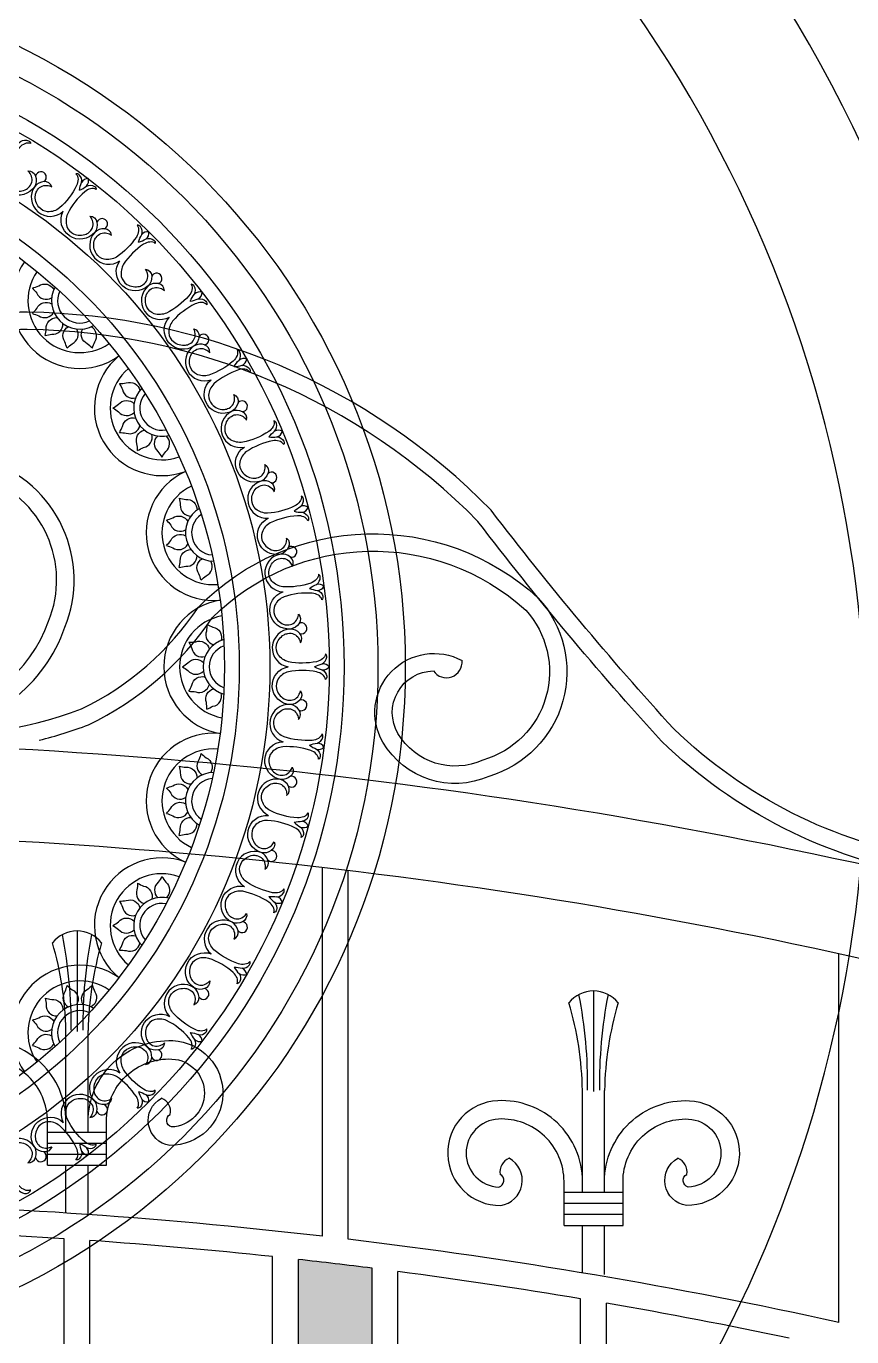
# Model space of a CAD drawing. Header units: inches. Extents: x 13054 to 48691, y 5623 to 20391.
# Drawn here: x 48412.18 to 48426.5, y 18839.18 to 18861.93 of the extents above; entities that cross this region are included whole.
import ezdxf

# ---------------------------------------------------------------- set-up
doc = ezdxf.new("R2010")
doc.units = ezdxf.units.IN
doc.header["$MEASUREMENT"] = 0

msp = doc.modelspace()

# ---------------------------------------------------------------- hatches: boundary and pattern name
at = {"ltscale": 5}
h = msp.add_hatch(dxfattribs=at)
h.set_pattern_fill('AR-CONC', color=251, scale=0.159981, style=0)
h.set_pattern_definition([(130, (50577.7649, 18789.7504), (-1.1474784, -0.10039135), [0.1199856, -1.3198414]), (185, (50577.7649, 18789.7504), (0.22197546, 1.2033628), [0.09598847, -1.0558731]), (79.5486, (50577.6693, 18789.742), (-0.9255038, 1.1029707), [0.10197205, -1.1216926]), (133.8158, (50577.7649, 18790.0704), (-1.7073805, -0.2647986), [0.1799784, -1.9797621]), (83.3644, (50577.6226, 18790.0483), (-1.4952806, 1.5584013), [0.1529581, -1.6825386]), (188.8158, (50577.7649, 18790.0704), (-1.4952794, 1.5584025), [0.1439827, -1.5838097]), (159, (50577.6049, 18789.9904), (-0.95493653, -0.64411282), [0.1199856, -1.3198414]), (214, (50577.6049, 18789.9904), (-0.38925776, 1.1601007), [0.09598847, -1.0558731]), (108.5486, (50577.5253, 18789.9367), (-1.3441947, 0.5159868), [0.10197205, -1.1216926]), (142.5, (50577.7649, 18789.7504), (-0.01945343, 0.53256617), [0, -1.04307466, 0, -1.0718712, 0, -1.05987264]), (172.5, (50577.7649, 18789.7504), (-0.42086069, 0.63098292), [0, -0.61112656, 0, -1.01907754, 0, -0.40395146]), (212.5, (50578.12166, 18789.7504), (-0.854013275, -0.03608346), [0, -0.39995194, 0, -1.24785005, 0, -1.65580103]), (222.5, (50578.28164, 18789.7504), (-0.93298576, 0.16014873), [0, -0.51993752, 0, -0.82870042, 0, -1.1758587])])
h.paths.add_polyline_path([(48418.185, 18840.374, 0.003598), (48416.905, 18840.526), (48416.905, 18809.336), (48418.185, 18809.336)])

# ---------------------------------------------------------------- linework, layer by layer
for p, q in [((48417.321, 18840.929), (48417.321, 18847.329)), ((48417.769, 18840.877), (48417.769, 18847.276)), ((48426.28, 18839.433), (48426.28, 18845.832)), ((48412.874, 18841.332), (48412.874, 18842.16)), ((48413.258, 18841.306), (48413.258, 18842.16)), ((48412.842, 18824.203), (48412.842, 18840.885)), ((48413.29, 18824.344), (48413.29, 18840.855)), ((48416.457, 18809.336), (48416.457, 18840.575)), ((48416.905, 18809.336), (48416.905, 18840.526)), ((48418.185, 18809.336), (48418.185, 18840.374)), ((48418.633, 18809.336), (48418.633, 18840.316)), ((48421.801, 18824.203), (48421.801, 18839.843)), ((48422.248, 18824.344), (48422.248, 18839.767))]:
    msp.add_line(p, q, dxfattribs=at)
at = {"color": 250, "ltscale": 5}
for p, q in [((48413.066, 18846.23), (48413.066, 18844.483)), ((48422.024, 18845.187), (48422.024, 18843.441)), ((48412.874, 18842.736), (48412.874, 18844.498)), ((48413.258, 18842.736), (48413.258, 18844.498)), ((48421.833, 18841.694), (48421.833, 18843.456)), ((48422.216, 18841.694), (48422.216, 18843.456)), ((48412.554, 18842.736), (48413.578, 18842.736)), ((48412.554, 18842.544), (48413.578, 18842.544)), ((48412.554, 18842.352), (48413.578, 18842.352)), ((48412.554, 18842.16), (48413.578, 18842.16)), ((48421.513, 18841.694), (48422.536, 18841.694)), ((48421.513, 18841.502), (48422.536, 18841.502)), ((48421.513, 18841.31), (48422.536, 18841.31)), ((48421.513, 18841.118), (48422.536, 18841.118)), ((48421.833, 18840.29), (48421.833, 18841.118)), ((48422.216, 18840.264), (48422.216, 18841.118))]:
    msp.add_line(p, q, dxfattribs=at)
at = {"transparency": 33554483}
for points in [[(48411.973, 18859.842, 0.053749), (48412.085, 18859.929, -0.252981), (48412.223, 18859.943, -0.243709), (48412.261, 18859.895, 0.209734), (48412.161, 18859.893, 0.114208), (48412.068, 18859.829, 0.098003), (48411.822, 18859.405, 0.174826), (48411.839, 18859.19, 0.191904), (48411.97, 18859.081, 0.203017), (48412.19, 18859.105, 0.092347), (48412.242, 18859.152, 0.324991), (48412.265, 18859.354, 0.116619), (48412.212, 18859.421, -0.358907), (48412.347, 18859.332, -0.215571), (48412.332, 18859.152, -0.901224), (48411.744, 18859.445)], [(48413.107, 18859.084, -0.053749), (48413.145, 18859.221, 0.252981), (48413.105, 18859.354, 0.243709), (48413.045, 18859.37, -0.209734), (48413.083, 18859.277, -0.114208), (48413.058, 18859.167, -0.098003), (48412.761, 18858.777, -0.174826), (48412.556, 18858.711, -0.191904), (48412.405, 18858.79, -0.203017), (48412.343, 18859.002, -0.092347), (48412.366, 18859.069, -0.324991), (48412.544, 18859.167, -0.116619), (48412.627, 18859.144, 0.358907), (48412.493, 18859.234, 0.215571), (48412.332, 18859.152, 0.901224), (48412.828, 18858.721)], [(48413.107, 18859.084, 0.053749), (48413.229, 18859.156, -0.252981), (48413.368, 18859.152, -0.243709), (48413.399, 18859.099, 0.209734), (48413.3, 18859.111, 0.114208), (48413.199, 18859.059, 0.098003), (48412.9, 18858.671, 0.174826), (48412.889, 18858.456, 0.191904), (48413.005, 18858.33, 0.203017), (48413.226, 18858.325, 0.092347), (48413.284, 18858.365, 0.324991), (48413.332, 18858.562, 0.116619), (48413.289, 18858.636, -0.358907), (48413.411, 18858.53, -0.215571), (48413.373, 18858.354, -0.901224), (48412.828, 18858.721)], [(48414.132, 18858.185, -0.053749), (48414.188, 18858.315, 0.252981), (48414.166, 18858.453, 0.243709), (48414.109, 18858.477, -0.209734), (48414.133, 18858.38, -0.114208), (48414.095, 18858.273, -0.098003), (48413.75, 18857.926, -0.174826), (48413.537, 18857.887, -0.191904), (48413.398, 18857.985, -0.203017), (48413.364, 18858.204, -0.092347), (48413.396, 18858.266, -0.324991), (48413.585, 18858.34, -0.116619), (48413.664, 18858.307, 0.358907), (48413.543, 18858.414, 0.215571), (48413.373, 18858.354, 0.901224), (48413.808, 18857.861)], [(48414.132, 18858.185, 0.053749), (48414.263, 18858.241, -0.252981), (48414.4, 18858.219, -0.243709), (48414.424, 18858.162, 0.209734), (48414.327, 18858.186, 0.114208), (48414.22, 18858.148, 0.098003), (48413.873, 18857.802, 0.174826), (48413.834, 18857.59, 0.191904), (48413.932, 18857.451, 0.203017), (48414.151, 18857.417, 0.092347), (48414.213, 18857.449, 0.324991), (48414.287, 18857.638, 0.116619), (48414.254, 18857.717, -0.358907), (48414.361, 18857.596, -0.215571), (48414.301, 18857.426, -0.901224), (48413.808, 18857.861)], [(48412.291, 18857.386, 0.030343), (48412.401, 18857.425, -0.448404), (48412.663, 18857.363, -0.448404)], [(48412.291, 18857.386, -0.030343), (48412.367, 18857.296, 0.448404), (48412.624, 18857.219, 0.448404)], [(48415.031, 18857.16, -0.053749), (48415.103, 18857.282, 0.252981), (48415.1, 18857.421, 0.243709), (48415.046, 18857.452, -0.209734), (48415.058, 18857.353, -0.114208), (48415.006, 18857.252, -0.098003), (48414.618, 18856.953, -0.174826), (48414.403, 18856.942, -0.191904), (48414.277, 18857.057, -0.203017), (48414.272, 18857.279, -0.092347), (48414.312, 18857.336, -0.324991), (48414.509, 18857.385, -0.116619), (48414.583, 18857.341, 0.358907), (48414.477, 18857.464, 0.215571), (48414.301, 18857.426, 0.901224), (48414.668, 18856.881)], [(48412.291, 18856.945, 0.030343), (48412.367, 18857.035, -0.448404), (48412.624, 18857.112, -0.448404)], [(48415.031, 18857.16, 0.053749), (48415.168, 18857.198, -0.252981), (48415.301, 18857.158, -0.243709), (48415.318, 18857.098, 0.209734), (48415.225, 18857.136, 0.114208), (48415.114, 18857.111, 0.098003), (48414.724, 18856.814, 0.174826), (48414.658, 18856.609, 0.191904), (48414.737, 18856.458, 0.203017), (48414.95, 18856.396, 0.092347), (48415.016, 18856.419, 0.324991), (48415.114, 18856.597, 0.116619), (48415.091, 18856.68, -0.358907), (48415.182, 18856.546, -0.215571), (48415.099, 18856.385, -0.901224), (48414.668, 18856.881)], [(48412.291, 18856.945, -0.030343), (48412.401, 18856.906, 0.448404), (48412.663, 18856.968, 0.448404)], [(48412.511, 18856.564, 0.030343), (48412.532, 18856.679, -0.448404), (48412.717, 18856.875, -0.448404)], [(48412.511, 18856.564, -0.030343), (48412.626, 18856.585, 0.448404), (48412.822, 18856.769, 0.448404)], [(48412.892, 18856.344, 0.030343), (48412.853, 18856.454, -0.448404), (48412.915, 18856.716, -0.448404)], [(48412.892, 18856.344, -0.030343), (48412.982, 18856.42, 0.448404), (48413.059, 18856.677, 0.448404)], [(48413.333, 18856.344, 0.030343), (48413.244, 18856.42, -0.448404), (48413.166, 18856.677, -0.448404)], [(48413.333, 18856.344, -0.030343), (48413.372, 18856.454, 0.448404), (48413.31, 18856.716, 0.448404)], [(48415.789, 18856.026, -0.053749), (48415.876, 18856.137, 0.252981), (48415.891, 18856.276, 0.243709), (48415.842, 18856.314, -0.209734), (48415.841, 18856.214, -0.114208), (48415.776, 18856.121, -0.098003), (48415.352, 18855.875, -0.174826), (48415.137, 18855.892, -0.191904), (48415.028, 18856.023, -0.203017), (48415.052, 18856.243, -0.092347), (48415.099, 18856.295, -0.324991), (48415.301, 18856.317, -0.116619), (48415.368, 18856.265, 0.358907), (48415.279, 18856.4, 0.215571), (48415.099, 18856.385, 0.901224), (48415.392, 18855.797)], [(48415.789, 18856.026, 0.053749), (48415.929, 18856.046, -0.252981), (48416.056, 18855.989, -0.243709), (48416.065, 18855.928, 0.209734), (48415.977, 18855.977, 0.114208), (48415.865, 18855.967, 0.098003), (48415.44, 18855.723, 0.174826), (48415.347, 18855.528, 0.191904), (48415.406, 18855.369, 0.203017), (48415.608, 18855.279, 0.092347), (48415.677, 18855.294, 0.324991), (48415.797, 18855.457, 0.116619), (48415.785, 18855.542, -0.358907), (48415.858, 18855.397, -0.215571), (48415.755, 18855.249, -0.901224), (48415.392, 18855.797)], [(48413.803, 18855.73, 0.030343), (48413.92, 18855.74, -0.448404), (48414.157, 18855.612, -0.448404)], [(48413.803, 18855.73, -0.030343), (48413.854, 18855.624, 0.448404), (48414.082, 18855.483, 0.448404)], [(48413.689, 18855.305, 0.030343), (48413.786, 18855.371, -0.448404), (48414.055, 18855.379, -0.448404)], [(48413.689, 18855.305, -0.030343), (48413.786, 18855.238, 0.448404), (48414.055, 18855.23, 0.448404)], [(48413.803, 18854.88, 0.030343), (48413.854, 18854.986, -0.448404), (48414.082, 18855.127, -0.448404)], [(48416.392, 18854.803, -0.053749), (48416.493, 18854.902, 0.252981), (48416.525, 18855.037, 0.243709), (48416.482, 18855.082, -0.209734), (48416.468, 18854.982, -0.114208), (48416.391, 18854.899, -0.098003), (48415.939, 18854.71, -0.174826), (48415.728, 18854.755, -0.191904), (48415.637, 18854.899, -0.203017), (48415.69, 18855.114, -0.092347), (48415.743, 18855.16, -0.324991), (48415.946, 18855.156, -0.116619), (48416.006, 18855.094, 0.358907), (48415.935, 18855.24, 0.215571), (48415.755, 18855.249, 0.901224), (48415.969, 18854.628)], [(48413.803, 18854.88, -0.030343), (48413.92, 18854.87, 0.448404), (48414.157, 18854.998, 0.448404)], [(48414.115, 18854.568, 0.030343), (48414.106, 18854.685, -0.448404), (48414.233, 18854.922, -0.448404)], [(48414.115, 18854.568, -0.030343), (48414.221, 18854.619, 0.448404), (48414.362, 18854.847, 0.448404)], [(48414.54, 18854.454, 0.030343), (48414.474, 18854.551, -0.448404), (48414.466, 18854.819, -0.448404)], [(48414.54, 18854.454, -0.030343), (48414.607, 18854.551, 0.448404), (48414.615, 18854.819, 0.448404)], [(48416.392, 18854.803, 0.053749), (48416.534, 18854.804, -0.252981), (48416.652, 18854.732, -0.243709), (48416.653, 18854.669, 0.209734), (48416.572, 18854.73, 0.114208), (48416.459, 18854.735, 0.098003), (48416.006, 18854.549, 0.174826), (48415.889, 18854.367, 0.191904), (48415.926, 18854.201, 0.203017), (48416.115, 18854.086, 0.092347), (48416.185, 18854.092, 0.324991), (48416.326, 18854.238, 0.116619), (48416.325, 18854.324, -0.358907), (48416.378, 18854.171, -0.215571), (48416.257, 18854.037, -0.901224), (48415.969, 18854.628)], [(48416.831, 18853.512, -0.053749), (48416.944, 18853.597, 0.252981), (48416.993, 18853.726, 0.243709), (48416.956, 18853.776, -0.209734), (48416.929, 18853.68, -0.114208), (48416.842, 18853.607, -0.098003), (48416.37, 18853.478, -0.174826), (48416.166, 18853.551, -0.191904), (48416.095, 18853.706, -0.203017), (48416.175, 18853.912, -0.092347), (48416.233, 18853.95, -0.324991), (48416.434, 18853.92, -0.116619), (48416.486, 18853.851, 0.358907), (48416.435, 18854.005, 0.215571), (48416.257, 18854.037, 0.901224), (48416.388, 18853.393)], [(48414.836, 18853.74, 0.030343), (48414.951, 18853.719, -0.448404), (48415.147, 18853.534, -0.448404)], [(48414.836, 18853.74, -0.030343), (48414.857, 18853.625, 0.448404), (48415.042, 18853.429, 0.448404)], [(48416.831, 18853.512, 0.053749), (48416.971, 18853.495, -0.252981), (48417.079, 18853.407, -0.243709), (48417.071, 18853.345, 0.209734), (48417, 18853.415, 0.114208), (48416.888, 18853.435, 0.098003), (48416.415, 18853.31, 0.174826), (48416.275, 18853.145, 0.191904), (48416.29, 18852.976, 0.203017), (48416.463, 18852.837, 0.092347), (48416.533, 18852.833, 0.324991), (48416.691, 18852.96, 0.116619), (48416.702, 18853.046, -0.358907), (48416.734, 18852.887, -0.215571), (48416.597, 18852.77, -0.901224), (48416.388, 18853.393)], [(48414.616, 18853.359, 0.030343), (48414.726, 18853.398, -0.448404), (48414.988, 18853.336, -0.448404)], [(48414.616, 18853.359, -0.030343), (48414.692, 18853.269, 0.448404), (48414.949, 18853.192, 0.448404)], [(48414.616, 18852.918, 0.030343), (48414.692, 18853.007, -0.448404), (48414.949, 18853.085, -0.448404)], [(48414.616, 18852.918, -0.030343), (48414.726, 18852.879, 0.448404), (48414.988, 18852.941, 0.448404)], [(48414.836, 18852.537, 0.030343), (48414.857, 18852.652, -0.448404), (48415.042, 18852.848, -0.448404)], [(48417.097, 18852.174, -0.053749), (48417.22, 18852.244, 0.252981), (48417.286, 18852.366, 0.243709), (48417.255, 18852.42, -0.209734), (48417.216, 18852.328, -0.114208), (48417.121, 18852.267, -0.098003), (48416.635, 18852.201, -0.174826), (48416.443, 18852.3, -0.191904), (48416.392, 18852.462, -0.203017), (48416.498, 18852.656, -0.092347), (48416.562, 18852.687, -0.324991), (48416.757, 18852.63, -0.116619), (48416.799, 18852.555, 0.358907), (48416.768, 18852.715, 0.215571), (48416.597, 18852.77, 0.901224), (48416.642, 18852.114)], [(48414.836, 18852.537, -0.030343), (48414.951, 18852.558, 0.448404), (48415.147, 18852.742, 0.448404)], [(48415.217, 18852.317, 0.030343), (48415.178, 18852.427, -0.448404), (48415.24, 18852.689, -0.448404)], [(48415.217, 18852.317, -0.030343), (48415.307, 18852.393, 0.448404), (48415.384, 18852.65, 0.448404)], [(48417.097, 18852.174, 0.053749), (48417.234, 18852.139, -0.252981), (48417.329, 18852.038, -0.243709), (48417.314, 18851.978, 0.209734), (48417.252, 18852.057, 0.114208), (48417.144, 18852.091, 0.098003), (48416.658, 18852.028, 0.174826), (48416.498, 18851.884, 0.191904), (48416.491, 18851.713, 0.203017), (48416.644, 18851.553, 0.092347), (48416.713, 18851.541, 0.324991), (48416.887, 18851.646, 0.116619), (48416.908, 18851.729, -0.358907), (48416.919, 18851.567, -0.215571), (48416.768, 18851.469, -0.901224), (48416.642, 18852.114)], [(48415.318, 18851.55, -0.030343), (48415.309, 18851.433, 0.448404), (48415.436, 18851.197, 0.448404)], [(48415.318, 18851.55, 0.030343), (48415.424, 18851.5, -0.448404), (48415.566, 18851.271, -0.448404)], [(48417.186, 18850.813, -0.053749), (48417.317, 18850.866, 0.252981), (48417.398, 18850.979, 0.243709), (48417.375, 18851.036, -0.209734), (48417.324, 18850.95, -0.114208), (48417.222, 18850.902, -0.098003), (48416.732, 18850.901, -0.174826), (48416.554, 18851.023, -0.191904), (48416.525, 18851.191, -0.203017), (48416.656, 18851.37, -0.092347), (48416.723, 18851.391, -0.324991), (48416.909, 18851.31, -0.116619), (48416.941, 18851.23, 0.358907), (48416.931, 18851.392, 0.215571), (48416.768, 18851.469, 0.901224), (48416.728, 18850.813)], [(48415.007, 18851.239, 0.030343), (48415.124, 18851.248, -0.448404), (48415.361, 18851.121, -0.448404)], [(48415.007, 18851.239, -0.030343), (48415.057, 18851.133, 0.448404), (48415.286, 18850.992, 0.448404)], [(48414.893, 18850.813, 0.030343), (48414.99, 18850.88, -0.448404), (48415.258, 18850.888, -0.448404)], [(48414.893, 18850.813, -0.030343), (48414.99, 18850.747, 0.448404), (48415.258, 18850.739, 0.448404)], [(48417.186, 18850.813, 0.053749), (48417.317, 18850.76, -0.252981), (48417.398, 18850.648, -0.243709), (48417.375, 18850.59, 0.209734), (48417.324, 18850.677, 0.114208), (48417.222, 18850.724, 0.098003), (48416.732, 18850.726, 0.174826), (48416.554, 18850.603, 0.191904), (48416.525, 18850.436, 0.203017), (48416.656, 18850.257, 0.092347), (48416.723, 18850.235, 0.324991), (48416.909, 18850.317, 0.116619), (48416.941, 18850.396, -0.358907), (48416.931, 18850.235, -0.215571), (48416.768, 18850.157, -0.901224), (48416.728, 18850.813)], [(48415.007, 18850.388, 0.030343), (48415.057, 18850.494, -0.448404), (48415.286, 18850.635, -0.448404)], [(48415.007, 18850.388, -0.030343), (48415.124, 18850.379, 0.448404), (48415.361, 18850.506, 0.448404)], [(48415.318, 18850.077, 0.030343), (48415.309, 18850.194, -0.448404), (48415.436, 18850.43, -0.448404)], [(48415.318, 18850.077, -0.030343), (48415.424, 18850.127, 0.448404), (48415.566, 18850.356, 0.448404)], [(48417.097, 18849.453, -0.053749), (48417.234, 18849.488, 0.252981), (48417.329, 18849.589, 0.243709), (48417.314, 18849.649, -0.209734), (48417.252, 18849.57, -0.114208), (48417.144, 18849.536, -0.098003), (48416.658, 18849.598, -0.174826), (48416.498, 18849.743, -0.191904), (48416.491, 18849.913, -0.203017), (48416.644, 18850.073, -0.092347), (48416.713, 18850.086, -0.324991), (48416.887, 18849.981, -0.116619), (48416.908, 18849.898, 0.358907), (48416.919, 18850.06, 0.215571), (48416.768, 18850.157, 0.901224), (48416.642, 18849.512)], [(48417.097, 18849.453, 0.053749), (48417.22, 18849.383, -0.252981), (48417.286, 18849.261, -0.243709), (48417.255, 18849.207, 0.209734), (48417.216, 18849.299, 0.114208), (48417.121, 18849.36, 0.098003), (48416.635, 18849.425, 0.174826), (48416.443, 18849.327, 0.191904), (48416.392, 18849.164, 0.203017), (48416.498, 18848.97, 0.092347), (48416.562, 18848.94, 0.324991), (48416.757, 18848.996, 0.116619), (48416.799, 18849.071, -0.358907), (48416.768, 18848.912, -0.215571), (48416.597, 18848.857, -0.901224), (48416.642, 18849.512)], [(48415.217, 18849.31, -0.030343), (48415.178, 18849.199, 0.448404), (48415.24, 18848.938, 0.448404)], [(48415.217, 18849.31, 0.030343), (48415.307, 18849.234, -0.448404), (48415.384, 18848.977, -0.448404)], [(48414.836, 18849.09, 0.030343), (48414.951, 18849.069, -0.448404), (48415.147, 18848.884, -0.448404)], [(48414.836, 18849.09, -0.030343), (48414.857, 18848.974, 0.448404), (48415.042, 18848.779, 0.448404)], [(48414.616, 18848.709, 0.030343), (48414.726, 18848.748, -0.448404), (48414.988, 18848.686, -0.448404)], [(48414.616, 18848.709, -0.030343), (48414.692, 18848.619, 0.448404), (48414.949, 18848.542, 0.448404)], [(48416.831, 18848.115, -0.053749), (48416.971, 18848.132, 0.252981), (48417.079, 18848.22, 0.243709), (48417.071, 18848.281, -0.209734), (48417, 18848.211, -0.114208), (48416.888, 18848.192, -0.098003), (48416.415, 18848.317, -0.174826), (48416.275, 18848.481, -0.191904), (48416.29, 18848.651, -0.203017), (48416.463, 18848.79, -0.092347), (48416.533, 18848.793, -0.324991), (48416.691, 18848.666, -0.116619), (48416.702, 18848.581, 0.358907), (48416.734, 18848.74, 0.215571), (48416.597, 18848.857, 0.901224), (48416.388, 18848.234)], [(48414.616, 18848.268, 0.030343), (48414.692, 18848.357, -0.448404), (48414.949, 18848.435, -0.448404)], [(48414.616, 18848.268, -0.030343), (48414.726, 18848.229, 0.448404), (48414.988, 18848.291, 0.448404)], [(48416.831, 18848.115, 0.053749), (48416.944, 18848.03, -0.252981), (48416.993, 18847.9, -0.243709), (48416.956, 18847.851, 0.209734), (48416.929, 18847.947, 0.114208), (48416.842, 18848.02, 0.098003), (48416.37, 18848.148, 0.174826), (48416.166, 18848.076, 0.191904), (48416.095, 18847.921, 0.203017), (48416.175, 18847.715, 0.092347), (48416.233, 18847.677, 0.324991), (48416.434, 18847.707, 0.116619), (48416.486, 18847.776, -0.358907), (48416.435, 18847.622, -0.215571), (48416.257, 18847.59, -0.901224), (48416.388, 18848.234)], [(48414.836, 18847.887, 0.030343), (48414.857, 18848.002, -0.448404), (48415.042, 18848.198, -0.448404)], [(48414.836, 18847.887, -0.030343), (48414.951, 18847.908, 0.448404), (48415.147, 18848.092, 0.448404)], [(48416.392, 18846.824, -0.053749), (48416.534, 18846.822, 0.252981), (48416.652, 18846.895, 0.243709), (48416.653, 18846.957, -0.209734), (48416.572, 18846.897, -0.114208), (48416.459, 18846.892, -0.098003), (48416.006, 18847.078, -0.174826), (48415.889, 18847.259, -0.191904), (48415.926, 18847.426, -0.203017), (48416.115, 18847.541, -0.092347), (48416.185, 18847.535, -0.324991), (48416.326, 18847.389, -0.116619), (48416.325, 18847.303, 0.358907), (48416.378, 18847.456, 0.215571), (48416.257, 18847.59, 0.901224), (48415.969, 18846.999)], [(48414.54, 18847.172, -0.030343), (48414.474, 18847.076, 0.448404), (48414.466, 18846.807, 0.448404)], [(48414.54, 18847.172, 0.030343), (48414.607, 18847.076, -0.448404), (48414.615, 18846.807, -0.448404)], [(48414.115, 18847.058, -0.030343), (48414.106, 18846.942, 0.448404), (48414.233, 18846.705, 0.448404)], [(48414.115, 18847.058, 0.030343), (48414.221, 18847.008, -0.448404), (48414.362, 18846.779, -0.448404)], [(48416.392, 18846.824, 0.053749), (48416.493, 18846.725, -0.252981), (48416.525, 18846.59, -0.243709), (48416.482, 18846.545, 0.209734), (48416.468, 18846.644, 0.114208), (48416.391, 18846.728, 0.098003), (48415.939, 18846.917, 0.174826), (48415.728, 18846.872, 0.191904), (48415.637, 18846.728, 0.203017), (48415.69, 18846.513, 0.092347), (48415.743, 18846.467, 0.324991), (48415.946, 18846.471, 0.116619), (48416.006, 18846.532, -0.358907), (48415.935, 18846.387, -0.215571), (48415.755, 18846.378, -0.901224), (48415.969, 18846.999)], [(48413.803, 18846.747, 0.030343), (48413.92, 18846.756, -0.448404), (48414.157, 18846.629, -0.448404)], [(48413.803, 18846.747, -0.030343), (48413.854, 18846.641, 0.448404), (48414.082, 18846.5, 0.448404)], [(48413.689, 18846.322, 0.030343), (48413.786, 18846.388, -0.448404), (48414.055, 18846.396, -0.448404)], [(48415.789, 18845.601, -0.053749), (48415.929, 18845.581, 0.252981), (48416.056, 18845.638, 0.243709), (48416.065, 18845.699, -0.209734), (48415.977, 18845.65, -0.114208), (48415.865, 18845.66, -0.098003), (48415.44, 18845.903, -0.174826), (48415.347, 18846.098, -0.191904), (48415.406, 18846.258, -0.203017), (48415.608, 18846.347, -0.092347), (48415.677, 18846.333, -0.324991), (48415.797, 18846.169, -0.116619), (48415.785, 18846.084, 0.358907), (48415.858, 18846.229, 0.215571), (48415.755, 18846.378, 0.901224), (48415.392, 18845.83)], [(48413.689, 18846.322, -0.030343), (48413.786, 18846.255, 0.448404), (48414.055, 18846.247, 0.448404)], [(48413.803, 18845.896, 0.030343), (48413.854, 18846.002, -0.448404), (48414.082, 18846.144, -0.448404)], [(48413.803, 18845.896, -0.030343), (48413.92, 18845.887, 0.448404), (48414.157, 18846.014, 0.448404)], [(48415.789, 18845.601, 0.053749), (48415.876, 18845.489, -0.252981), (48415.891, 18845.351, -0.243709), (48415.842, 18845.313, 0.209734), (48415.841, 18845.413, 0.114208), (48415.776, 18845.506, 0.098003), (48415.352, 18845.752, 0.174826), (48415.137, 18845.735, 0.191904), (48415.028, 18845.604, 0.203017), (48415.052, 18845.384, 0.092347), (48415.099, 18845.332, 0.324991), (48415.301, 18845.309, 0.116619), (48415.368, 18845.362, -0.358907), (48415.279, 18845.227, -0.215571), (48415.099, 18845.241, -0.901224), (48415.392, 18845.83)], [(48412.892, 18845.283, -0.030343), (48412.853, 18845.172, 0.448404), (48412.915, 18844.911, 0.448404)], [(48412.892, 18845.283, 0.030343), (48412.982, 18845.207, -0.448404), (48413.059, 18844.949, -0.448404)], [(48413.333, 18845.283, -0.030343), (48413.244, 18845.207, 0.448404), (48413.166, 18844.949, 0.448404)], [(48413.333, 18845.283, 0.030343), (48413.372, 18845.172, -0.448404), (48413.31, 18844.911, -0.448404)], [(48415.031, 18844.467, -0.053749), (48415.168, 18844.429, 0.252981), (48415.301, 18844.469, 0.243709), (48415.318, 18844.528, -0.209734), (48415.225, 18844.491, -0.114208), (48415.114, 18844.516, -0.098003), (48414.724, 18844.812, -0.174826), (48414.658, 18845.018, -0.191904), (48414.737, 18845.169, -0.203017), (48414.95, 18845.231, -0.092347), (48415.016, 18845.207, -0.324991), (48415.114, 18845.03, -0.116619), (48415.091, 18844.947, 0.358907), (48415.182, 18845.081, 0.215571), (48415.099, 18845.241, 0.901224), (48414.668, 18844.746)], [(48412.511, 18845.063, 0.030343), (48412.626, 18845.041, -0.448404), (48412.822, 18844.857, -0.448404)], [(48412.511, 18845.063, -0.030343), (48412.532, 18844.947, 0.448404), (48412.717, 18844.752, 0.448404)], [(48412.291, 18844.681, 0.030343), (48412.401, 18844.721, -0.448404), (48412.663, 18844.659, -0.448404)], [(48412.291, 18844.681, -0.030343), (48412.367, 18844.592, 0.448404), (48412.624, 18844.515, 0.448404)], [(48415.031, 18844.467, 0.053749), (48415.103, 18844.345, -0.252981), (48415.1, 18844.206, -0.243709), (48415.046, 18844.174, 0.209734), (48415.058, 18844.274, 0.114208), (48415.006, 18844.375, 0.098003), (48414.618, 18844.674, 0.174826), (48414.403, 18844.685, 0.191904), (48414.277, 18844.569, 0.203017), (48414.272, 18844.348, 0.092347), (48414.312, 18844.29, 0.324991), (48414.509, 18844.242, 0.116619), (48414.583, 18844.285, -0.358907), (48414.477, 18844.163, -0.215571), (48414.301, 18844.201, -0.901224), (48414.668, 18844.746)], [(48412.291, 18844.241, 0.030343), (48412.367, 18844.33, -0.448404), (48412.624, 18844.408, -0.448404)], [(48412.291, 18844.241, -0.030343), (48412.401, 18844.202, 0.448404), (48412.663, 18844.264, 0.448404)], [(48414.132, 18843.442, -0.053749), (48414.263, 18843.386, 0.252981), (48414.4, 18843.408, 0.243709), (48414.424, 18843.465, -0.209734), (48414.327, 18843.44, -0.114208), (48414.22, 18843.479, -0.098003), (48413.873, 18843.824, -0.174826), (48413.834, 18844.037, -0.191904), (48413.932, 18844.176, -0.203017), (48414.151, 18844.21, -0.092347), (48414.213, 18844.178, -0.324991), (48414.287, 18843.989, -0.116619), (48414.254, 18843.91, 0.358907), (48414.361, 18844.031, 0.215571), (48414.301, 18844.201, 0.901224), (48413.808, 18843.766)], [(48414.132, 18843.442, 0.053749), (48414.188, 18843.311, -0.252981), (48414.166, 18843.174, -0.243709), (48414.109, 18843.15, 0.209734), (48414.133, 18843.247, 0.114208), (48414.095, 18843.353, 0.098003), (48413.75, 18843.701, 0.174826), (48413.537, 18843.74, 0.191904), (48413.398, 18843.642, 0.203017), (48413.364, 18843.423, 0.092347), (48413.396, 18843.36, 0.324991), (48413.585, 18843.286, 0.116619), (48413.664, 18843.32, -0.358907), (48413.543, 18843.213, -0.215571), (48413.373, 18843.273, -0.901224), (48413.808, 18843.766)], [(48413.107, 18842.542, -0.053749), (48413.229, 18842.47, 0.252981), (48413.368, 18842.474, 0.243709), (48413.399, 18842.528, -0.209734), (48413.3, 18842.516, -0.114208), (48413.199, 18842.568, -0.098003), (48412.9, 18842.956, -0.174826), (48412.889, 18843.171, -0.191904), (48413.005, 18843.297, -0.203017), (48413.226, 18843.302, -0.092347), (48413.284, 18843.262, -0.324991), (48413.332, 18843.065, -0.116619), (48413.289, 18842.991, 0.358907), (48413.411, 18843.097, 0.215571), (48413.373, 18843.273, 0.901224), (48412.828, 18842.906)], [(48413.107, 18842.542, 0.053749), (48413.145, 18842.406, -0.252981), (48413.105, 18842.273, -0.243709), (48413.045, 18842.256, 0.209734), (48413.083, 18842.349, 0.114208), (48413.058, 18842.46, 0.098003), (48412.761, 18842.849, 0.174826), (48412.556, 18842.916, 0.191904), (48412.405, 18842.837, 0.203017), (48412.343, 18842.624, 0.092347), (48412.366, 18842.558, 0.324991), (48412.544, 18842.46, 0.116619), (48412.627, 18842.483, -0.358907), (48412.493, 18842.392, -0.215571), (48412.332, 18842.474, -0.901224), (48412.828, 18842.906)], [(48411.973, 18841.785, -0.053749), (48412.085, 18841.697, 0.252981), (48412.223, 18841.683, 0.243709), (48412.261, 18841.732, -0.209734), (48412.161, 18841.733, -0.114208), (48412.068, 18841.798, -0.098003), (48411.822, 18842.222, -0.174826), (48411.839, 18842.437, -0.191904), (48411.97, 18842.546, -0.203017), (48412.19, 18842.522, -0.092347), (48412.242, 18842.475, -0.324991), (48412.265, 18842.273, -0.116619), (48412.212, 18842.205, 0.358907), (48412.347, 18842.295, 0.215571), (48412.332, 18842.474, 0.901224), (48411.744, 18842.182)]]:
    msp.add_lwpolyline(points, format="xyb", dxfattribs=at)
at = {"color": 251, "ltscale": 5}
for points in [[(48428.924, 18849.263, -0.511998), (48428.204, 18850.721, -0.349226), (48430.028, 18851.517, -0.38446), (48431.34, 18849.498, -0.30174), (48429.506, 18847.506, -0.115762), (48427.866, 18847.489, -0.151945), (48423.42, 18849.734, -0.021789), (48420.25, 18853.53, 0.19836), (48412.208, 18856.967, 0.186157), (48408.528, 18855.614, 0.391794), (48407.878, 18851.01, 0.636778), (48412.856, 18851.501, 0.431084), (48411.53, 18854.391, 0.736806), (48410.412, 18852.728)], [(48428.874, 18848.966, -0.511998), (48427.937, 18850.862, -0.349226), (48430.106, 18851.808, -0.38446), (48431.637, 18849.451, -0.30174), (48429.577, 18847.213, -0.11522), (48427.809, 18847.193, -0.151986), (48423.203, 18849.523, -0.021765), (48420.02, 18853.335, 0.197827), (48412.203, 18856.666, 0.186446), (48408.722, 18855.384, 0.393301), (48408.132, 18851.173, 0.639305), (48412.573, 18851.608, 0.431646), (48411.436, 18854.104, 0.734084), (48410.647, 18852.949)], [(48409.977, 18849.671), (48409.977, 18849.671, 0.117234), (48413.144, 18850.083, 0.134221), (48415.171, 18851.849, -0.404658), (48421.067, 18852.006, -0.553217), (48420.209, 18848.911, -0.379739), (48418.371, 18849.504, -0.757199), (48419.744, 18850.921)], [(48412.41, 18849.539, 0.031065), (48413.263, 18849.806, 0.133734), (48415.409, 18851.662, -0.400517), (48420.849, 18851.797, -0.555533), (48420.105, 18849.195, -0.384068), (48418.632, 18849.657, -0.572667), (48419.246, 18850.742)]]:
    msp.add_lwpolyline(points, format="xyb", dxfattribs=at)
at = {"ltscale": 5}
for points in [[(48454.986, 18843.124, -0.06637), (48430.986, 18846.324, 0.06637), (48406.986, 18849.524)], [(48453.386, 18841.538, -0.062061), (48430.567, 18844.78, 0.061908), (48408.586, 18847.91)], [(48417.321, 18840.929, 0.024331), (48408.586, 18841.511)], [(48412.842, 18840.885, 0.008406), (48409.834, 18841.032)], [(48416.457, 18840.575, 0.008878), (48413.29, 18840.855)], [(48426.28, 18839.433, 0.023992), (48417.769, 18840.877)], [(48418.185, 18840.374, 0.003598), (48416.905, 18840.526, 0.003598)], [(48421.801, 18839.843, 0.008941), (48418.633, 18840.316)], [(48425.416, 18839.16, 0.009004), (48422.248, 18839.767)]]:
    msp.add_lwpolyline(points, format="xyb", dxfattribs=at)
at = {"color": 250, "ltscale": 5}
for points in [[(48412.874, 18842.921), (48412.874, 18842.921, 0.428008), (48411.403, 18844.324, 0.981892), (48411.455, 18842.505, 0.718103), (48411.602, 18843.325)], [(48413.258, 18842.921, -0.428008), (48414.728, 18844.324, -0.981892), (48414.676, 18842.505, -0.718103), (48414.529, 18843.325)], [(48412.554, 18842.16), (48412.554, 18842.921, 0.428008), (48411.418, 18844.005, 0.959841), (48411.425, 18842.826, 0.664353), (48411.448, 18843.044)], [(48413.578, 18842.16), (48413.578, 18842.921, -0.428008), (48414.713, 18844.005, -0.959841), (48414.706, 18842.826, -0.664353), (48414.683, 18843.044)], [(48421.833, 18841.879), (48421.833, 18841.879, 0.428008), (48420.362, 18843.282, 0.981892), (48420.414, 18841.463, 0.718103), (48420.561, 18842.282)], [(48422.216, 18841.879, -0.428008), (48423.687, 18843.282, -0.981892), (48423.635, 18841.463, -0.718103), (48423.488, 18842.282)], [(48421.513, 18841.118), (48421.513, 18841.879, 0.428008), (48420.377, 18842.963, 0.959841), (48420.384, 18841.783, 0.664353), (48420.407, 18842.002)], [(48422.536, 18841.118), (48422.536, 18841.879, -0.428008), (48423.672, 18842.963, -0.959841), (48423.665, 18841.783, -0.664353), (48423.642, 18842.002)]]:
    msp.add_lwpolyline(points, format="xyb", dxfattribs=at)
at = {"transparency": 33554483}
for radius in [12, 11.526, 10.937, 10.68, 9.651, 9.12, 8.863]:
    msp.add_circle((48406.76, 18850.813), radius, dxfattribs=at)
for centre, radius, start, end in [((48404.365, 18849.407), 24.64, 326.0807, 83.9423), ((48404.365, 18849.407), 22.39, 326.0807, 83.3309), ((48412.439, 18859.312), 0.0941, 304.8399, 167.6601), ((48413.263, 18859.148), 0.139, 90.3971, 148.2121), ((48413.128, 18859.251), 0.139, 316.7879, 14.6029), ((48413.5, 18858.498), 0.0941, 297.3399, 160.1601), ((48414.295, 18858.227), 0.139, 82.8971, 140.7121), ((48414.175, 18858.348), 0.139, 309.2879, 7.1029), ((48413.113, 18857.165), 1.173, 144.6133, 305.3867), ((48413.113, 18857.165), 0.899, 145.5296, 304.4704), ((48414.445, 18857.552), 0.0941, 289.8399, 152.6601), ((48413.113, 18857.165), 0.491, 150.6799, 299.3201), ((48413.113, 18857.165), 0.385, 154.3359, 295.6641), ((48415.199, 18857.181), 0.139, 75.3971, 133.2121), ((48415.095, 18857.316), 0.139, 301.7879, 359.6029), ((48415.259, 18856.492), 0.0941, 282.3399, 145.1601), ((48414.54, 18855.305), 1.173, 129.6133, 290.3867), ((48414.54, 18855.305), 0.899, 130.5296, 289.4704), ((48415.957, 18856.025), 0.139, 67.8971, 125.7121), ((48415.872, 18856.172), 0.139, 294.2879, 352.1029), ((48414.54, 18855.305), 0.491, 135.6799, 284.3201), ((48414.54, 18855.305), 0.385, 139.3359, 280.6641), ((48415.927, 18855.334), 0.0941, 274.8399, 137.6601), ((48416.559, 18854.78), 0.139, 60.3971, 118.2121), ((48416.494, 18854.937), 0.139, 286.7879, 344.6029), ((48415.438, 18853.138), 1.173, 114.6133, 275.3867), ((48416.439, 18854.099), 0.0941, 267.3399, 130.1601), ((48415.438, 18853.138), 0.899, 115.5296, 274.4704), ((48415.438, 18853.138), 0.491, 120.6799, 269.3201), ((48415.438, 18853.138), 0.385, 124.3359, 265.6641), ((48416.993, 18853.467), 0.139, 52.8971, 110.7121), ((48416.949, 18853.632), 0.139, 279.2879, 337.1029), ((48416.785, 18852.807), 0.0941, 259.8399, 122.6601), ((48417.252, 18852.109), 0.139, 45.3971, 103.2121), ((48417.229, 18852.278), 0.139, 271.7879, 329.6029), ((48415.744, 18850.813), 1.173, 99.6133, 260.3867), ((48415.744, 18850.813), 0.899, 100.5296, 259.4704), ((48416.96, 18851.482), 0.0941, 252.3399, 115.1601), ((48415.744, 18850.813), 0.491, 105.6799, 254.3201), ((48415.744, 18850.813), 0.385, 109.3359, 250.6641), ((48417.331, 18850.728), 0.139, 37.8971, 95.7121), ((48417.331, 18850.899), 0.139, 264.2879, 322.1029), ((48416.96, 18850.145), 0.0941, 244.8399, 107.6601), ((48415.438, 18848.488), 1.173, 84.6133, 245.3867), ((48415.438, 18848.488), 0.899, 85.5296, 244.4704), ((48417.252, 18849.518), 0.139, 256.7879, 314.6029), ((48417.229, 18849.349), 0.139, 30.3971, 88.2121), ((48415.438, 18848.488), 0.491, 90.6799, 239.3201), ((48416.785, 18848.819), 0.0941, 237.3399, 100.1601), ((48415.438, 18848.488), 0.385, 94.3359, 235.6641), ((48416.993, 18848.16), 0.139, 249.2879, 307.1029), ((48416.949, 18847.995), 0.139, 22.8971, 80.7121), ((48416.439, 18847.528), 0.0941, 229.8399, 92.6601), ((48414.54, 18846.322), 1.173, 69.6133, 230.3867), ((48414.54, 18846.322), 0.899, 70.5296, 229.4704), ((48414.54, 18846.322), 0.491, 75.6799, 224.3201), ((48414.54, 18846.322), 0.385, 79.3359, 220.6641), ((48416.559, 18846.847), 0.139, 241.7879, 299.6029), ((48416.494, 18846.689), 0.139, 15.3971, 73.2121), ((48415.927, 18846.293), 0.0941, 222.3399, 85.1601), ((48413.113, 18844.461), 1.173, 54.6133, 215.3867), ((48415.957, 18845.602), 0.139, 234.2879, 292.1029), ((48415.872, 18845.454), 0.139, 7.8971, 65.7121), ((48413.113, 18844.461), 0.899, 55.5296, 214.4704), ((48415.259, 18845.135), 0.0941, 214.8399, 77.6601), ((48413.113, 18844.461), 0.491, 60.6799, 209.3201), ((48413.113, 18844.461), 0.385, 64.3359, 205.6641), ((48415.095, 18844.311), 0.139, 0.3971, 58.2121), ((48414.445, 18844.074), 0.0941, 207.3399, 70.1601), ((48415.199, 18844.446), 0.139, 226.7879, 284.6029), ((48413.5, 18843.129), 0.0941, 199.8399, 62.6601), ((48414.295, 18843.399), 0.139, 219.2879, 277.1029), ((48414.175, 18843.279), 0.139, 352.8971, 50.7121), ((48412.439, 18842.315), 0.0941, 192.3399, 55.1601), ((48413.263, 18842.479), 0.139, 211.7879, 269.6029), ((48413.128, 18842.375), 0.139, 345.3971, 43.2121)]:
    msp.add_arc(centre, radius, start, end, dxfattribs=at)
at = {"color": 251, "ltscale": 5}
msp.add_arc((48419.472, 18850.896), 0.273, 214.3493, 5.0833, dxfattribs=at)
at = {"color": 250, "ltscale": 5}
for centre, radius, start, end in [((48413.066, 18845.685), 0.544, 38.3001, 141.6999), ((48407.224, 18844.407), 5.65, 0.9279, 16.6155), ((48404.921, 18844.612), 8.043, 359.2642, 11.1507), ((48421.21, 18844.612), 8.043, 168.8493, 180.7358), ((48418.907, 18844.407), 5.65, 163.3845, 179.0721), ((48422.024, 18844.643), 0.544, 38.3001, 141.6999), ((48413.88, 18843.57), 8.043, 359.2642, 11.1507), ((48430.169, 18843.57), 8.043, 168.8493, 180.7358), ((48416.183, 18843.365), 5.65, 0.9279, 16.6155), ((48427.866, 18843.365), 5.65, 163.3845, 179.0721), ((48414.44, 18843.093), 0.248, 348.6631, 68.9827), ((48420.65, 18842.051), 0.248, 111.0173, 191.3369), ((48423.399, 18842.051), 0.248, 348.6631, 68.9827)]:
    msp.add_arc(centre, radius, start, end, dxfattribs=at)

doc.saveas('drawing.dxf')
